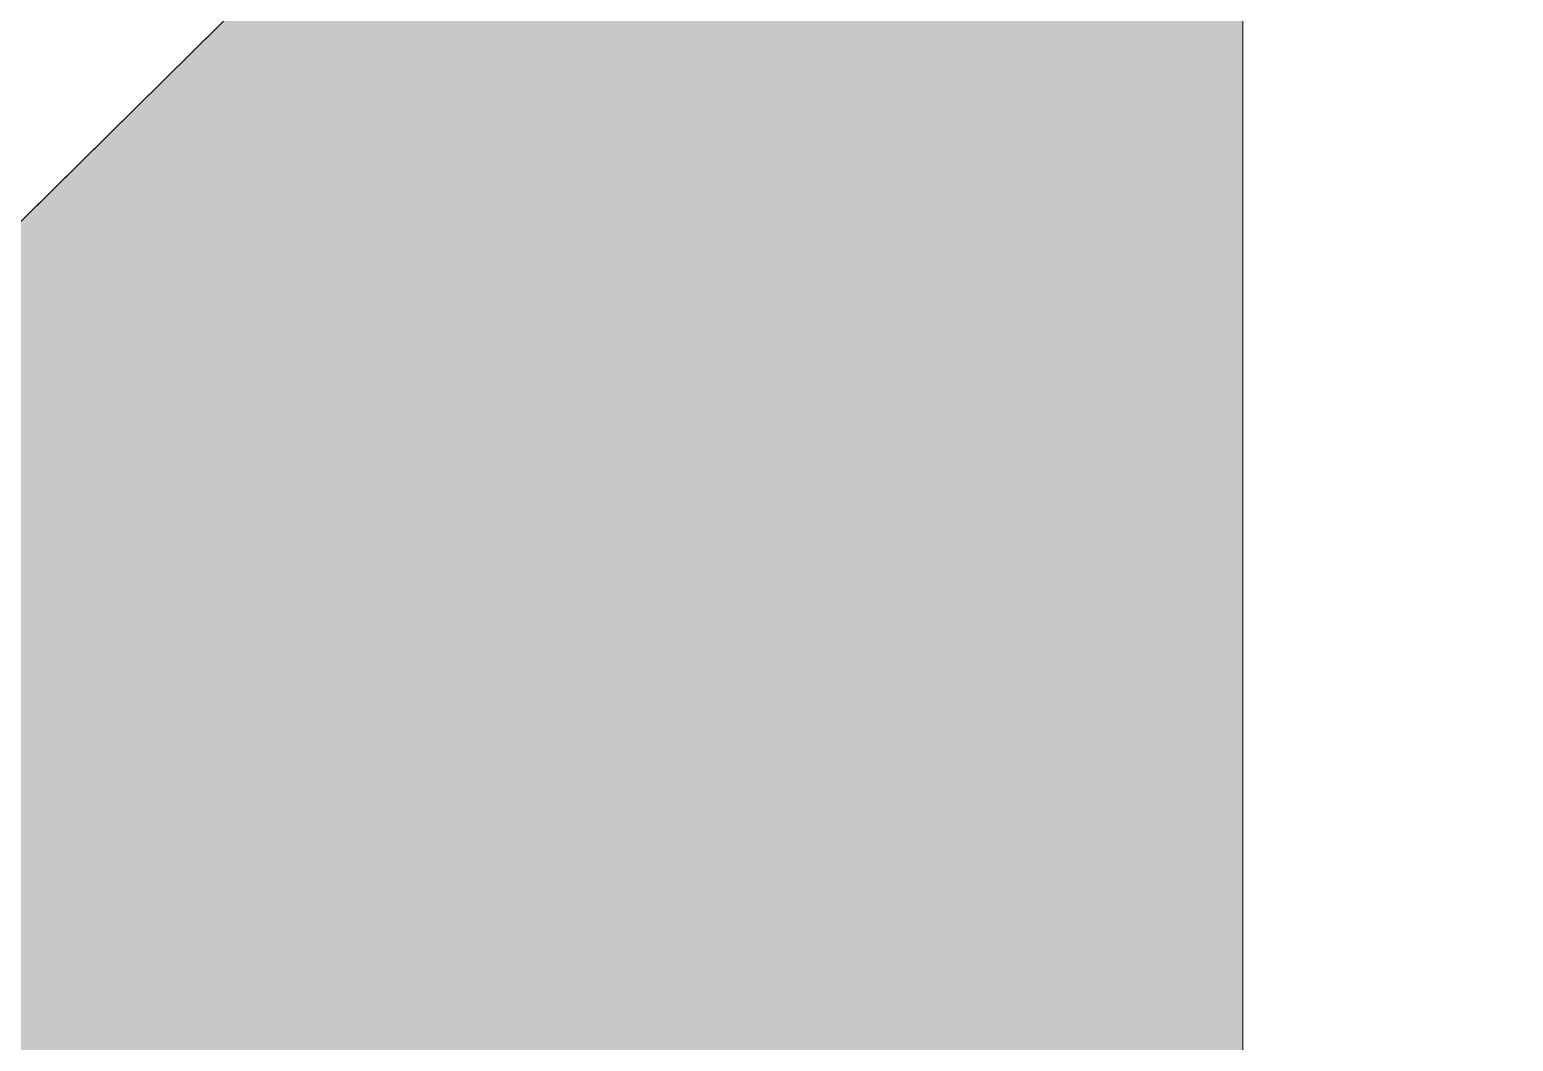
# Paper-space layout '1' of a CAD drawing. Header units: millimetres. Extents: x 1 to 31501, y 3 to 22278.
# Drawn here: x 16423.3 to 16510.8, y 2134.5 to 2194.2 of the extents above; entities that cross this region are included whole.
import ezdxf

# ---------------------------------------------------------------- set-up
doc = ezdxf.new("R2010")
doc.units = ezdxf.units.MM
doc.header["$MEASUREMENT"] = 0
doc.layers.add('NKB-LOGO', color=1, linetype='Continuous', lineweight=13)
doc.layers.add('NKB-SIGN', color=1, linetype='Continuous', lineweight=18)

# ---------------------------------------------------------------- blocks, each defined once
blk = doc.blocks.new('*U5')
at = {"layer": 'NKB-LOGO', "color": 1, "linetype": 'Continuous'}
for p, q in [((190.236, 177.735), (181.581, 169.183)), ((207.093, 177.735), (207.093, 169.183)), ((207.093, 169.183), (207.093, 168.246)), ((207.093, 168.246), (207.093, 161.045)), ((207.093, 161.045), (207.093, 159.583)), ((207.093, 159.583), (207.093, 159.136)), ((207.093, 159.136), (207.093, 158.111)), ((207.093, 158.111), (207.093, 155.636))]:
    blk.add_line(p, q, dxfattribs=at)
for points in [[(190.236, 177.735), (181.581, 169.183), (207.093, 169.183)], [(181.581, 169.183), (180.633, 168.246), (207.093, 168.246)], [(180.633, 168.246), (173.345, 161.045), (207.093, 161.045)], [(173.345, 161.045), (171.866, 159.583), (207.093, 159.583)], [(171.866, 159.583), (171.413, 159.136), (207.093, 159.136)], [(171.413, 159.136), (170.376, 158.111), (207.093, 158.111)], [(170.376, 158.111), (167.871, 155.636), (207.093, 155.636)]]:
    blk.add_solid(points, dxfattribs=at)
at = {"layer": 'NKB-LOGO', "color": 1, "linetype": 'Continuous', "extrusion": (0, 0, -1)}
for points in [[(-190.236, 177.735), (-207.093, 177.735), (-207.093, 169.183)], [(-181.581, 169.183), (-207.093, 169.183), (-207.093, 168.246)], [(-180.633, 168.246), (-207.093, 168.246), (-207.093, 161.045)], [(-173.345, 161.045), (-207.093, 161.045), (-207.093, 159.583)], [(-171.866, 159.583), (-207.093, 159.583), (-207.093, 159.136)], [(-171.413, 159.136), (-207.093, 159.136), (-207.093, 158.111)], [(-170.376, 158.111), (-207.093, 158.111), (-207.093, 155.636)]]:
    blk.add_solid(points, dxfattribs=at)
blk = doc.blocks.new('22222')
at = {"layer": 'NKB-LOGO', "color": 1}
blk.add_lwpolyline([(196.458, 126.11, -0.904336), (191.479, 121.19), (162.597, 150.424), (132.794, 120.977, -0.197357), (131.389, 120.399), (129.58, 120.399, -0.414214), (127.58, 122.399), (127.58, 188.124, -0.650107), (134.58, 188.124), (134.58, 133.779, 0.666016), (135.432, 133.423), (191.633, 188.956, -1), (196.553, 183.976), (167.576, 155.344), (196.458, 126.11)], format="xyb", dxfattribs=at)
blk.add_lwpolyline([(259.758, 190.399), (209.093, 190.399, 0.414214), (207.093, 188.399), (207.093, 122.399, 0.414214), (209.093, 120.399), (259.786, 120.399, 0.694461), (268.805, 155.326, 0.690518)], format="xyb", close=True, dxfattribs=at)
at = {"layer": 'NKB-LOGO', "color": 1, "linetype": 'Continuous'}
blk.add_blockref('*U5', (0, 0), dxfattribs=at)

psp = doc.layouts.new('1')

# ---------------------------------------------------------------- block references
at = {"layer": 'NKB-SIGN', "xscale": 3.176814373185165, "yscale": 3.176814373185165, "zscale": 3.176814373185165}
psp.add_blockref('22222', (15836.955, 1636.548), dxfattribs=at)

doc.saveas('drawing.dxf')
